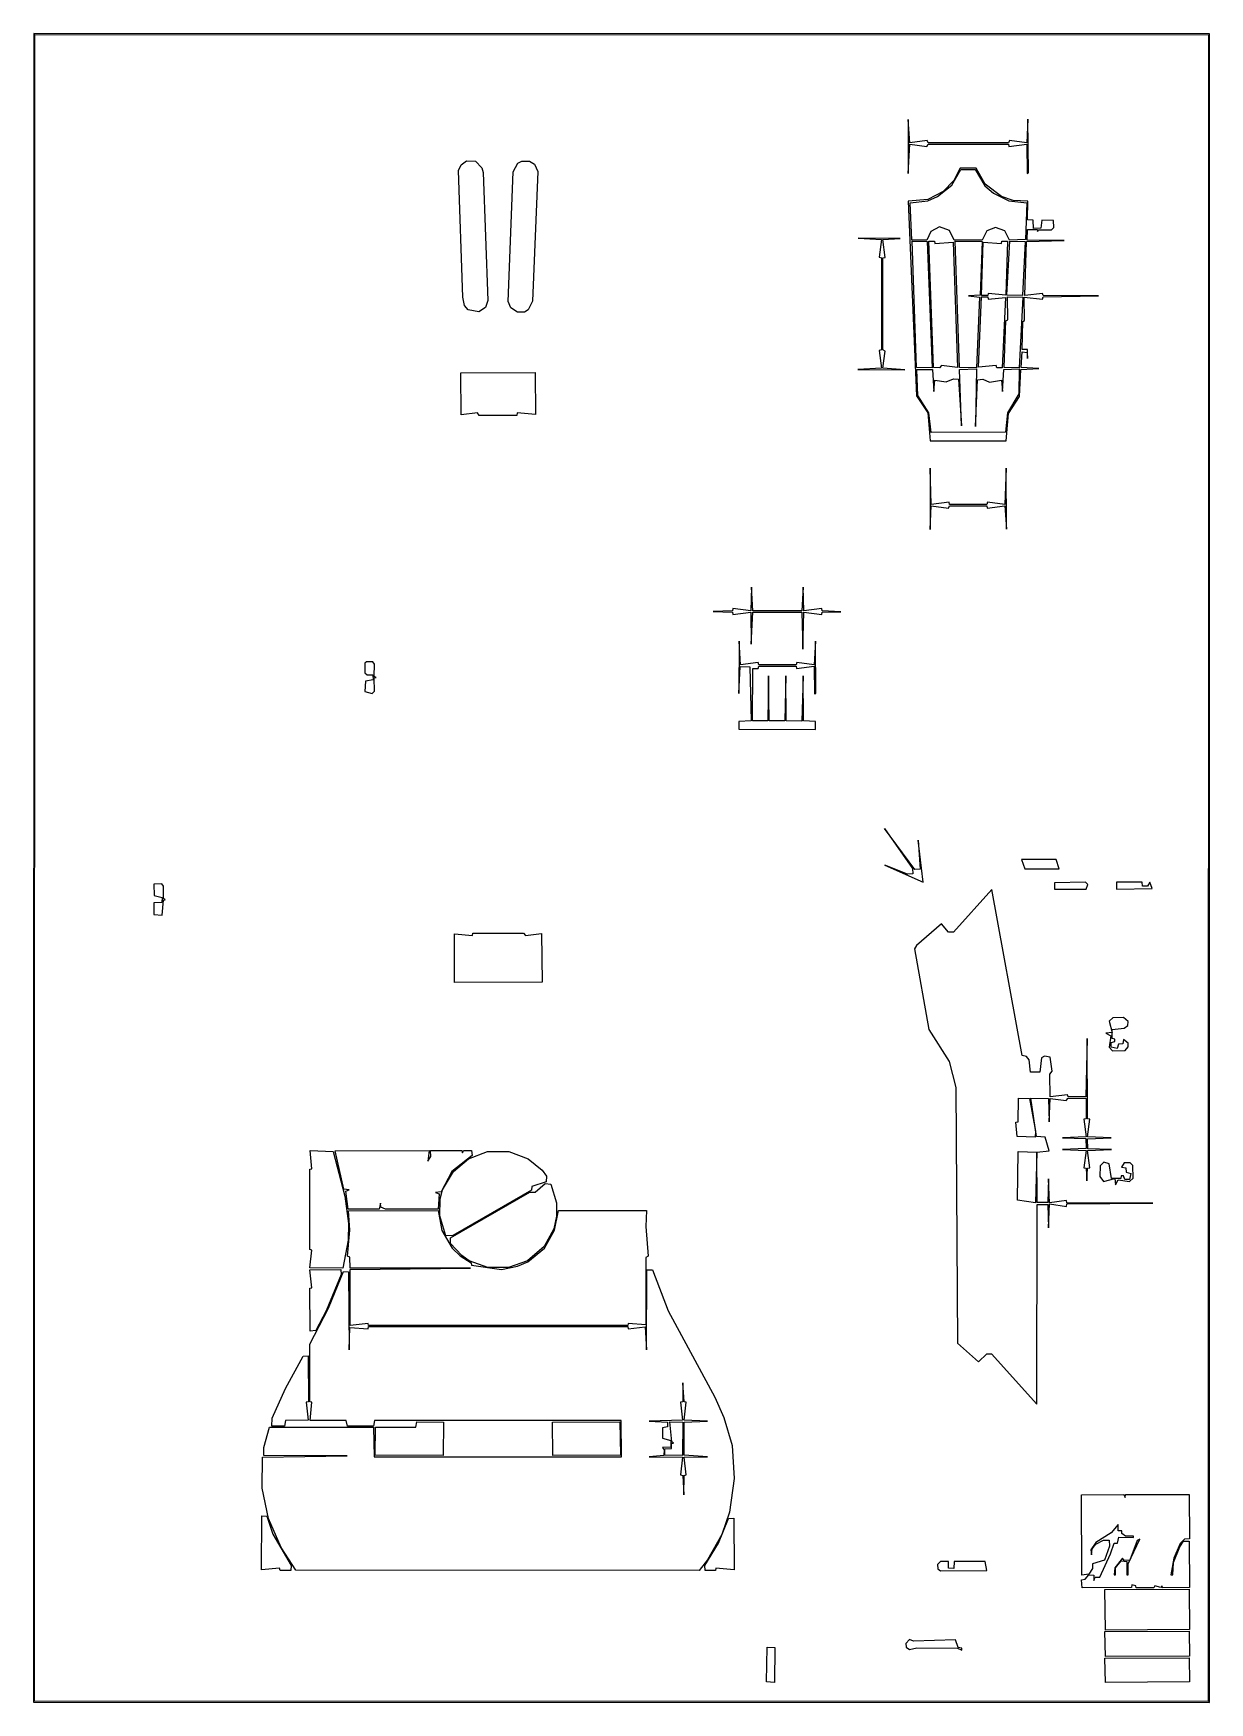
# Model space of a CAD drawing. Extents: x 14 to 202, y 6 to 273.
import ezdxf

# ---------------------------------------------------------------- set-up
doc = ezdxf.new("R2010")
doc.units = 0

msp = doc.modelspace()

# ---------------------------------------------------------------- linework, layer by layer
at = {"layer": 'JACK_ROUTE'}
for p, q in [((162.12, 251.78), (161.1, 249.81)), ((164.66, 251.78), (162.12, 251.78)), ((166.12, 249.24), (164.66, 251.78)), ((161.1, 249.81), (159.38, 248.03)), ((168.72, 247.27), (166.12, 249.24)), ((156.91, 246.76), (153.8, 246.51)), ((153.8, 246.51), (155.13, 215.33)), ((159.38, 248.03), (156.91, 246.76)), ((170.62, 246.63), (168.72, 247.27)), ((172.97, 246.51), (170.62, 246.63)), ((172.91, 243.52), (172.97, 246.51)), ((173.8, 243.46), (172.91, 243.52)), ((173.86, 242.13), (173.8, 243.46)), ((175.2, 243.46), (175.01, 242.19)), ((177.04, 243.4), (175.2, 243.46)), ((177.1, 242.32), (177.04, 243.4)), ((172.85, 240.28), (172.91, 242)), ((172.91, 242), (174.43, 242)), ((175.01, 242.19), (173.86, 242.13)), ((174.43, 242), (174.5, 241.68)), ((174.5, 241.68), (174.69, 241.93)), ((174.69, 241.93), (176.72, 241.93)), ((176.72, 241.93), (177.1, 242.32)), ((172.47, 231.39), (172.72, 240.03)), ((172.72, 240.03), (178.75, 240.22)), ((178.75, 240.22), (172.85, 240.28)), ((172.4, 227.39), (172.34, 231.14)), ((172.34, 231.14), (175.32, 230.82)), ((175.32, 231.71), (172.47, 231.39)), ((175.39, 231.39), (175.32, 231.71)), ((175.32, 230.82), (175.39, 231.2)), ((184.28, 231.33), (175.39, 231.39)), ((175.39, 231.2), (184.28, 231.33)), ((172.02, 222.76), (172.15, 227.27)), ((172.15, 227.27), (172.4, 227.39)), ((171.89, 219.9), (172.02, 222.38)), ((172.91, 222.76), (172.02, 222.76)), ((172.02, 222.38), (172.85, 222.31)), ((172.85, 222.31), (172.91, 221.3)), ((172.91, 221.3), (172.91, 222.76)), ((171.64, 215.26), (171.83, 219.58)), ((171.83, 219.58), (174.69, 219.71)), ((174.69, 219.71), (171.89, 219.9)), ((155.13, 215.33), (156.91, 212.6)), ((169.86, 212.53), (171.64, 215.26)), ((156.91, 212.6), (157.29, 208.15)), ((169.48, 208.15), (169.86, 212.53)), ((157.29, 208.15), (169.48, 208.15)), ((64.2, 84.9), (78.55, 84.96)), ((64.39, 81.79), (64.2, 84.9)), ((78.55, 84.96), (79.12, 81.72)), ((97.15, 81.79), (97.79, 84.96)), ((97.79, 84.96), (111.89, 84.96)), ((111.89, 84.96), (111.76, 82.36)), ((64.01, 77.6), (64.39, 81.79)), ((79.12, 81.72), (80.77, 78.93)), ((95.57, 78.93), (97.15, 81.79)), ((111.76, 82.36), (112.14, 77.6)), ((64.39, 77.47), (64.01, 77.6)), ((80.77, 78.93), (82.04, 77.66)), ((82.04, 77.66), (83.82, 76.58)), ((92.9, 76.71), (95.57, 78.93)), ((112.14, 77.6), (111.76, 77.41)), ((64.45, 75.69), (64.39, 77.47)), ((64.45, 75.5), (83.69, 75.69)), ((83.69, 75.69), (64.45, 75.69)), ((64.45, 66.55), (64.45, 75.5)), ((83.82, 76.58), (83.88, 76.2)), ((83.88, 76.2), (88.65, 75.5)), ((88.65, 75.5), (91.25, 76.01)), ((91.25, 76.01), (92.9, 76.71)), ((111.76, 77.41), (111.76, 66.61)), ((67.31, 66.87), (64.45, 66.55)), ((67.37, 66.55), (67.31, 66.87)), ((108.97, 66.87), (108.9, 66.55)), ((111.76, 66.61), (108.97, 66.87)), ((108.9, 66.55), (67.37, 66.55))]:
    msp.add_line(p, q, dxfattribs=at)
at = {"layer": 'PICKGUARD'}
for p, q in [((13.78, 273.37), (13.72, 6.22)), ((202.06, 273.3), (13.78, 273.37)), ((13.91, 6.41), (13.97, 273.18)), ((13.97, 273.18), (201.87, 273.11)), ((201.87, 273.11), (201.8, 6.35)), ((202.06, 6.16), (202.06, 273.3)), ((13.72, 6.22), (202.06, 6.16)), ((201.8, 6.35), (13.91, 6.41))]:
    msp.add_line(p, q, dxfattribs=at)
at = {"layer": 'PICKUP_ROUTE'}
for p, q in [((167.2, 136.33), (161.04, 129.48)), ((172.02, 109.73), (167.2, 136.33)), ((159.13, 130.81), (155.13, 127.38)), ((160.27, 129.48), (159.13, 130.81)), ((161.04, 129.48), (160.27, 129.48)), ((155.13, 127.38), (154.81, 126.81)), ((154.81, 126.81), (157.1, 113.92)), ((157.1, 113.92), (160.34, 108.78)), ((182.44, 112.46), (182.24, 103.12)), ((182.5, 99.63), (182.44, 112.46)), ((172.72, 109.6), (172.02, 109.73)), ((173.16, 109.03), (172.72, 109.6)), ((175.64, 109.66), (175.13, 109.35)), ((176.53, 109.47), (175.64, 109.66)), ((160.34, 108.78), (161.42, 104.65)), ((173.35, 107.06), (173.16, 109.03)), ((174.88, 107.06), (173.35, 107.06)), ((175.13, 109.35), (174.88, 107.06)), ((176.47, 106.74), (176.85, 107.25)), ((176.85, 107.25), (176.53, 109.47)), ((161.42, 104.65), (161.67, 63.69)), ((176.53, 103.12), (176.47, 106.74)), ((174.31, 96.77), (173.42, 102.93)), ((173.42, 102.93), (176.28, 102.87)), ((176.28, 102.87), (176.34, 99.12)), ((176.34, 99.12), (176.53, 102.87)), ((179.32, 103.44), (176.53, 103.12)), ((176.53, 102.87), (179.07, 102.55)), ((179.07, 102.55), (179.39, 102.93)), ((179.39, 103.12), (179.32, 103.44)), ((182.24, 103.12), (179.39, 103.12)), ((179.39, 102.93), (182.31, 102.87)), ((182.31, 102.87), (182.31, 99.63)), ((182.31, 99.63), (181.93, 99.57)), ((181.93, 99.57), (182.31, 96.71)), ((182.88, 99.57), (182.5, 99.63)), ((182.5, 96.71), (182.88, 99.57)), ((175.7, 96.65), (174.31, 96.77)), ((176.34, 94.49), (175.7, 96.65)), ((182.31, 96.71), (178.5, 96.58)), ((178.5, 96.58), (182.24, 96.46)), ((182.24, 96.46), (182.31, 94.87)), ((186.31, 96.58), (182.5, 96.71)), ((182.5, 96.39), (186.31, 96.58)), ((182.56, 94.81), (182.5, 96.39)), ((174.37, 94.3), (176.34, 94.49)), ((174.43, 86.23), (174.37, 94.3)), ((182.31, 94.87), (178.5, 94.68)), ((178.5, 94.68), (182.31, 94.55)), ((182.31, 94.55), (181.93, 91.76)), ((182.5, 94.55), (186.37, 94.68)), ((182.88, 91.76), (182.5, 94.55)), ((186.37, 94.68), (182.56, 94.81)), ((181.93, 91.76), (182.31, 91.69)), ((182.31, 91.69), (182.37, 89.66)), ((182.37, 89.66), (182.5, 91.69)), ((182.5, 91.69), (182.88, 91.76)), ((176.28, 89.98), (176.15, 86.23)), ((176.4, 86.17), (176.28, 89.98)), ((174.37, 53.91), (174.43, 85.92)), ((176.15, 86.23), (174.43, 86.23)), ((174.43, 85.92), (176.15, 85.92)), ((176.15, 85.92), (176.28, 82.17)), ((176.28, 82.17), (176.4, 85.98)), ((179.13, 86.55), (176.4, 86.17)), ((176.4, 85.98), (179.13, 85.6)), ((179.2, 86.17), (179.13, 86.55)), ((179.13, 85.6), (179.2, 85.98)), ((192.98, 86.11), (179.2, 86.17)), ((179.2, 85.98), (192.98, 86.11)), ((60.96, 69.28), (63.37, 75.18)), ((63.37, 75.18), (64.2, 75.12)), ((64.2, 75.12), (64.26, 62.61)), ((111.89, 62.61), (111.95, 75.44)), ((111.95, 75.44), (112.84, 75.44)), ((112.84, 75.44), (115.38, 68.9)), ((57.98, 63.56), (60.96, 69.28)), ((115.38, 68.9), (122.81, 55.05)), ((64.26, 62.61), (64.39, 66.23)), ((64.39, 66.23), (67.31, 65.98)), ((67.31, 65.98), (67.37, 66.36)), ((67.37, 66.36), (108.9, 66.36)), ((108.9, 66.36), (108.97, 65.98)), ((108.97, 65.98), (111.7, 66.29)), ((111.7, 66.29), (111.89, 62.61)), ((57.98, 54.29), (57.98, 63.56)), ((161.67, 63.69), (165.04, 60.71)), ((165.04, 60.71), (166.37, 61.98)), ((166.37, 61.98), (167.13, 61.98)), ((167.13, 61.98), (174.37, 53.91)), ((58.29, 54.23), (57.98, 54.29)), ((58.04, 51.31), (58.29, 54.23)), ((122.81, 55.05), (124.27, 51.82)), ((63.82, 51.31), (58.04, 51.31)), ((64.01, 50.42), (63.82, 51.31)), ((68.33, 51.31), (68.2, 50.42)), ((107.82, 51.31), (68.33, 51.31)), ((107.89, 45.53), (107.82, 51.31)), ((124.27, 51.82), (125.6, 47.31)), ((50.61, 46.99), (51.5, 50.23)), ((51.5, 50.23), (68.2, 50.23)), ((68.2, 50.42), (64.01, 50.42)), ((68.2, 50.23), (68.26, 45.53)), ((50.36, 40.51), (50.42, 45.47)), ((50.42, 45.47), (63.94, 45.66)), ((50.61, 45.72), (50.61, 46.99)), ((63.94, 45.66), (50.61, 45.72)), ((68.26, 45.53), (107.89, 45.53)), ((125.6, 47.31), (125.92, 42.04)), ((51.37, 35.62), (50.36, 40.51)), ((125.92, 42.04), (125.16, 36.64)), ((53.4, 30.99), (51.37, 35.62)), ((125.16, 36.64), (123.95, 33.08)), ((123.95, 33.08), (121.67, 29.02)), ((55.75, 27.37), (53.4, 30.99)), ((120.33, 27.31), (55.75, 27.37)), ((121.67, 29.02), (120.33, 27.31))]:
    msp.add_line(p, q, dxfattribs=at)
at = {"layer": 'SMALL_FEATURE'}
for p, q in [((153.8, 259.59), (153.8, 250.95)), ((154.05, 255.84), (153.8, 259.59)), ((172.97, 259.65), (172.78, 255.84)), ((173.04, 251.02), (172.97, 259.65)), ((153.8, 250.95), (154.05, 255.65)), ((156.85, 256.22), (154.05, 255.84)), ((154.05, 255.65), (156.78, 255.27)), ((156.78, 255.27), (156.97, 255.65)), ((156.97, 255.84), (156.85, 256.22)), ((169.86, 255.84), (156.97, 255.84)), ((156.97, 255.65), (169.86, 255.65)), ((169.99, 256.22), (169.86, 255.84)), ((169.86, 255.65), (169.93, 255.27)), ((169.93, 255.27), (172.78, 255.65)), ((172.78, 255.84), (169.99, 256.22)), ((172.78, 255.65), (172.85, 250.95)), ((81.79, 251.4), (82.23, 252.35)), ((82.49, 231.14), (81.79, 251.4)), ((82.23, 252.35), (83.06, 252.98)), ((83.06, 252.98), (84.52, 252.92)), ((84.52, 252.92), (85.53, 251.84)), ((85.53, 251.84), (85.72, 251.08)), ((89.73, 230.44), (90.55, 251.21)), ((90.55, 251.21), (91.31, 252.6)), ((91.31, 252.6), (91.95, 252.92)), ((91.95, 252.92), (93.15, 252.92)), ((93.15, 252.92), (93.98, 252.41)), ((94.49, 251.27), (93.66, 230.51)), ((93.98, 252.41), (94.49, 251.27)), ((160.78, 249.05), (162.24, 251.59)), ((162.24, 251.59), (164.53, 251.59)), ((164.53, 251.59), (166.05, 248.98)), ((85.72, 251.08), (86.49, 230.63)), ((158.5, 247.27), (160.78, 249.05)), ((166.05, 248.98), (167.45, 247.78)), ((172.85, 250.95), (173.04, 251.02)), ((154.11, 246.25), (156.91, 246.57)), ((154.37, 240.28), (154.11, 246.25)), ((156.91, 246.57), (158.5, 247.27)), ((167.45, 247.78), (169.93, 246.57)), ((169.93, 246.57), (172.78, 246.25)), ((172.78, 246.25), (172.59, 240.35)), ((145.8, 240.6), (149.54, 240.35)), ((152.53, 240.54), (145.8, 240.6)), ((149.73, 240.35), (152.53, 240.54)), ((157.42, 241.68), (156.78, 240.28)), ((158.81, 242.38), (157.42, 241.68)), ((160.4, 241.81), (158.81, 242.38)), ((161.16, 240.28), (160.4, 241.81)), ((166.37, 241.74), (165.61, 240.28)), ((167.77, 242.32), (166.37, 241.74)), ((169.29, 241.74), (167.77, 242.32)), ((169.99, 240.28), (169.29, 241.74)), ((149.54, 240.35), (149.16, 237.55)), ((150.11, 237.49), (149.73, 240.35)), ((156.78, 240.28), (154.37, 240.28)), ((154.43, 240.09), (156.85, 240.03)), ((155.13, 219.9), (154.43, 240.09)), ((156.85, 240.03), (157.61, 219.84)), ((157.1, 240.09), (157.99, 240.09)), ((157.86, 219.9), (157.1, 240.09)), ((157.99, 240.09), (158.05, 239.71)), ((158.05, 239.71), (160.97, 239.97)), ((160.97, 239.97), (161.67, 219.9)), ((165.61, 240.28), (161.16, 240.28)), ((161.29, 240.09), (165.61, 240.03)), ((161.99, 219.9), (161.29, 240.09)), ((165.61, 240.03), (165.29, 231.46)), ((165.54, 231.39), (165.8, 239.97)), ((165.8, 239.97), (168.72, 239.71)), ((168.72, 239.71), (168.78, 240.09)), ((168.78, 240.09), (169.67, 240.09)), ((169.67, 240.09), (169.42, 231.46)), ((169.61, 231.46), (170.05, 240.09)), ((172.59, 240.35), (169.99, 240.28)), ((170.05, 240.09), (172.53, 240.03)), ((172.53, 240.03), (172.09, 231.39)), ((149.16, 237.55), (149.54, 237.43)), ((149.54, 237.43), (149.54, 222.69)), ((149.73, 237.43), (150.11, 237.49)), ((149.73, 222.69), (149.73, 237.43)), ((82.74, 229.81), (82.49, 231.14)), ((83.31, 229.11), (82.74, 229.81)), ((86.49, 230.63), (86.11, 229.49)), ((90.17, 229.43), (89.73, 230.44)), ((93.66, 230.51), (92.96, 229.11)), ((165.29, 231.46), (163.45, 231.33)), ((163.45, 231.33), (165.23, 231.14)), ((165.23, 231.14), (164.72, 219.84)), ((165.04, 219.96), (165.54, 231.2)), ((166.56, 231.39), (165.54, 231.39)), ((165.54, 231.2), (166.56, 231.2)), ((166.62, 231.71), (166.56, 231.39)), ((166.56, 231.2), (166.62, 230.82)), ((169.42, 231.46), (166.62, 231.71)), ((166.62, 230.82), (169.35, 231.08)), ((169.35, 231.08), (168.85, 219.84)), ((172.09, 231.39), (169.61, 231.46)), ((169.67, 231.2), (172.15, 231.14)), ((169.74, 227.52), (169.67, 231.2)), ((172.15, 231.14), (171.58, 219.84)), ((85.03, 228.79), (83.31, 229.11)), ((86.11, 229.49), (85.03, 228.79)), ((91.25, 228.73), (90.17, 229.43)), ((92.33, 228.73), (91.25, 228.73)), ((92.96, 229.11), (92.33, 228.73)), ((169.16, 219.9), (169.42, 227.33)), ((169.42, 227.33), (169.74, 227.52)), ((149.54, 222.69), (149.16, 222.63)), ((149.16, 222.63), (149.54, 219.77)), ((150.11, 222.5), (149.73, 222.69)), ((149.73, 219.77), (150.11, 222.5)), ((149.54, 219.77), (145.73, 219.58)), ((145.73, 219.58), (153.23, 219.52)), ((153.23, 219.52), (149.73, 219.77)), ((157.61, 219.84), (155.13, 219.9)), ((155.19, 219.58), (157.67, 219.58)), ((155.32, 215.39), (155.19, 219.58)), ((157.67, 219.58), (157.92, 216.03)), ((158.81, 219.84), (157.86, 219.9)), ((159.13, 220.22), (158.81, 219.84)), ((161.67, 219.9), (159.13, 220.22)), ((164.72, 219.84), (161.99, 219.9)), ((161.99, 219.58), (164.72, 219.65)), ((162.31, 210.57), (161.99, 219.58)), ((164.72, 219.65), (164.59, 210.44)), ((167.89, 220.22), (165.04, 219.96)), ((167.96, 219.84), (167.89, 220.22)), ((168.85, 219.84), (167.96, 219.84)), ((168.91, 216.03), (169.1, 219.58)), ((169.1, 219.58), (171.58, 219.65)), ((171.58, 219.84), (169.16, 219.9)), ((171.58, 219.65), (171.51, 215.65)), ((82.17, 219.01), (94.04, 219.07)), ((82.23, 212.28), (82.17, 219.01)), ((94.04, 219.07), (94.11, 212.34)), ((157.92, 216.03), (158.05, 217.87)), ((158.05, 217.87), (159.89, 217.61)), ((159.89, 217.61), (161.04, 218.06)), ((161.04, 218.06), (161.86, 218)), ((161.86, 218), (162.31, 210.57)), ((164.59, 210.44), (164.91, 217.93)), ((164.91, 217.93), (165.74, 218)), ((165.74, 218), (166.81, 217.55)), ((166.81, 217.55), (168.72, 217.87)), ((168.72, 217.87), (168.91, 216.03)), ((157.1, 212.6), (155.32, 215.39)), ((171.51, 215.65), (169.67, 212.6)), ((84.84, 212.6), (82.23, 212.28)), ((85.09, 212.22), (84.84, 212.6)), ((91.12, 212.22), (85.09, 212.22)), ((91.19, 212.6), (91.12, 212.22)), ((94.11, 212.34), (91.19, 212.6)), ((157.48, 209.49), (157.1, 212.6)), ((169.67, 212.6), (169.35, 209.55)), ((169.35, 209.55), (157.48, 209.49)), ((157.29, 203.77), (157.29, 193.93)), ((157.48, 197.93), (157.29, 203.77)), ((169.48, 203.77), (169.29, 197.93)), ((169.54, 193.99), (169.48, 203.77)), ((157.29, 193.93), (157.48, 197.74)), ((160.34, 198.31), (157.48, 197.93)), ((157.48, 197.74), (160.27, 197.36)), ((160.27, 197.36), (160.4, 197.74)), ((160.4, 197.93), (160.34, 198.31)), ((166.37, 197.93), (160.4, 197.93)), ((160.4, 197.74), (166.37, 197.74)), ((166.5, 198.31), (166.37, 197.93)), ((166.37, 197.74), (166.43, 197.36)), ((166.43, 197.36), (169.29, 197.74)), ((169.29, 197.93), (166.5, 198.31)), ((169.29, 197.74), (169.54, 193.99)), ((128.71, 184.72), (128.59, 180.91)), ((128.9, 180.91), (128.71, 184.72)), ((136.97, 184.72), (136.78, 180.91)), ((137.1, 180.91), (136.97, 184.72)), ((125.67, 180.91), (122.56, 180.85)), ((122.56, 180.85), (125.67, 180.72)), ((125.73, 181.29), (125.67, 180.91)), ((125.67, 180.72), (125.73, 180.34)), ((128.59, 180.91), (125.73, 181.29)), ((125.73, 180.34), (128.59, 180.72)), ((128.59, 180.72), (128.65, 175.58)), ((128.65, 175.58), (128.9, 180.72)), ((136.78, 180.91), (128.9, 180.91)), ((128.9, 180.72), (136.78, 180.72)), ((136.78, 180.72), (136.91, 174.82)), ((136.91, 174.82), (137.1, 180.72)), ((139.95, 181.29), (137.1, 180.91)), ((137.1, 180.72), (139.95, 180.34)), ((140.02, 180.91), (139.95, 181.29)), ((139.95, 180.34), (140.02, 180.72)), ((143, 180.78), (140.02, 180.91)), ((140.02, 180.72), (143, 180.78)), ((126.75, 176.09), (126.68, 167.7)), ((126.94, 172.28), (126.75, 176.09)), ((138.94, 176.09), (138.75, 172.28)), ((139, 167.7), (138.94, 176.09)), ((67.06, 172.78), (66.8, 172.53)), ((66.8, 172.53), (66.8, 171.01)), ((68.07, 172.78), (67.06, 172.78)), ((68.33, 172.4), (68.07, 172.78)), ((68.26, 170.43), (68.33, 172.4)), ((126.68, 167.7), (126.87, 172.02)), ((126.87, 172.02), (128.46, 171.96)), ((129.79, 172.66), (126.94, 172.28)), ((128.46, 171.96), (128.65, 163.32)), ((128.84, 163.32), (128.9, 171.7)), ((128.9, 171.7), (129.79, 171.7)), ((129.86, 172.28), (129.79, 172.66)), ((129.79, 171.7), (129.86, 172.09)), ((135.83, 172.28), (129.86, 172.28)), ((129.86, 172.09), (135.83, 172.09)), ((135.95, 172.66), (135.83, 172.28)), ((135.83, 172.09), (135.89, 171.7)), ((135.89, 171.7), (138.75, 172.09)), ((138.75, 172.28), (135.95, 172.66)), ((138.75, 172.09), (138.81, 167.64)), ((66.8, 171.01), (67.18, 170.69)), ((66.87, 169.67), (66.8, 168.02)), ((68.14, 169.86), (66.87, 169.67)), ((67.18, 170.69), (68.07, 170.69)), ((68.07, 170.69), (68.14, 169.86)), ((68.58, 170.24), (68.26, 170.43)), ((68.26, 170.18), (68.58, 170.24)), ((68.33, 168.08), (68.26, 170.18)), ((131.45, 170.5), (131.32, 163.32)), ((131.51, 163.32), (131.45, 170.5)), ((134.18, 170.5), (134.05, 163.32)), ((134.24, 163.32), (134.18, 170.5)), ((136.97, 170.5), (136.78, 163.26)), ((137.03, 163.32), (136.97, 170.5)), ((66.8, 168.02), (67.94, 167.7)), ((67.94, 167.7), (68.33, 168.08)), ((138.81, 167.64), (139, 167.7)), ((128.65, 163.32), (126.68, 163.2)), ((126.68, 163.2), (126.68, 161.99)), ((131.32, 163.32), (128.84, 163.32)), ((134.05, 163.32), (131.51, 163.32)), ((136.78, 163.26), (134.24, 163.32)), ((138.94, 163.2), (137.03, 163.32)), ((138.94, 161.93), (138.94, 163.2)), ((126.68, 161.99), (138.94, 161.93)), ((149.99, 146.11), (154.5, 139.7)), ((154.88, 139.51), (149.99, 146.11)), ((156.21, 137.48), (155.38, 144.21)), ((155.38, 144.21), (155.7, 139.57)), ((153.67, 138.75), (150.05, 140.21)), ((150.05, 140.21), (156.21, 137.48)), ((154.5, 139.7), (154.56, 138.81)), ((155.7, 139.57), (154.88, 139.51)), ((171.96, 141.1), (172.47, 139.64)), ((177.48, 141.1), (171.96, 141.1)), ((172.47, 139.64), (177.99, 139.64)), ((177.99, 139.64), (177.48, 141.1)), ((34.29, 137.22), (33.02, 137.16)), ((33.02, 137.16), (33.08, 135.38)), ((34.54, 136.84), (34.29, 137.22)), ((34.54, 134.87), (34.54, 136.84)), ((154.56, 138.81), (153.67, 138.75)), ((182.18, 137.48), (177.23, 137.41)), ((177.23, 137.41), (177.23, 136.4)), ((177.23, 136.4), (182.31, 136.4)), ((182.56, 137.1), (182.18, 137.48)), ((182.31, 136.4), (182.56, 137.1)), ((187.13, 137.48), (187.13, 136.4)), ((191.26, 137.48), (187.13, 137.48)), ((187.13, 136.4), (192.85, 136.46)), ((191.33, 136.84), (191.26, 137.48)), ((192.09, 136.84), (191.33, 136.84)), ((192.47, 137.48), (192.09, 136.84)), ((192.85, 136.46), (192.47, 137.48)), ((34.29, 134.24), (33.02, 134.18)), ((33.02, 134.18), (33.02, 132.33)), ((33.08, 135.38), (34.35, 135.06)), ((34.35, 135.06), (34.29, 134.24)), ((34.35, 132.21), (34.54, 134.62)), ((34.8, 134.68), (34.54, 134.87)), ((34.54, 134.62), (34.8, 134.68)), ((33.02, 132.33), (34.35, 132.21)), ((81.15, 129.22), (84.01, 128.97)), ((81.15, 121.41), (81.15, 129.22)), ((84.01, 128.97), (84.07, 129.35)), ((84.07, 129.35), (92.2, 129.35)), ((92.2, 129.35), (92.52, 128.97)), ((92.52, 128.97), (95.06, 129.29)), ((95.06, 129.29), (95.19, 121.48)), ((95.19, 121.48), (81.15, 121.41)), ((186.56, 115.76), (185.99, 115.25)), ((185.99, 115.25), (186.44, 113.41)), ((188.28, 115.82), (186.56, 115.76)), ((189.04, 115.19), (188.28, 115.82)), ((188.98, 114.55), (189.04, 115.19)), ((186.44, 113.41), (185.42, 113.35)), ((185.42, 113.35), (186.25, 112.9)), ((186.25, 112.9), (185.99, 111.06)), ((186.44, 113.92), (188.4, 114.11)), ((186.44, 112.46), (186.44, 113.92)), ((186.88, 112.39), (186.44, 112.46)), ((186.88, 112.01), (186.88, 112.39)), ((188.28, 112.33), (188.15, 111.63)), ((189.04, 111.7), (188.28, 112.33)), ((188.4, 114.11), (188.98, 114.55)), ((185.99, 111.06), (186.5, 110.49)), ((186.31, 111.82), (186.88, 112.01)), ((186.31, 111.06), (186.31, 111.82)), ((187.26, 110.87), (186.31, 111.06)), ((186.5, 110.49), (188.53, 110.55)), ((187.45, 111.57), (187.26, 110.87)), ((188.15, 111.63), (187.45, 111.57)), ((188.53, 110.55), (189.04, 111.12)), ((189.04, 111.12), (189.04, 111.7)), ((171.39, 99.12), (171.45, 102.93)), ((171.45, 102.93), (173.23, 102.87)), ((173.23, 102.87), (174.18, 97.66)), ((171.01, 99.06), (171.39, 99.12)), ((171.26, 96.77), (171.01, 99.06)), ((174.12, 96.65), (171.26, 96.77)), ((174.18, 97.66), (174.12, 96.65)), ((58.04, 94.55), (61.72, 94.36)), ((58.29, 91.63), (58.04, 94.55)), ((61.72, 94.36), (63.56, 87.25)), ((62.04, 94.49), (77.09, 94.55)), ((63.44, 88.33), (62.04, 94.49)), ((77.09, 94.55), (76.9, 92.84)), ((76.9, 92.84), (77.34, 93.6)), ((77.34, 93.6), (77.28, 94.55)), ((77.28, 94.55), (82.3, 94.55)), ((83.95, 93.73), (80.71, 91.19)), ((82.3, 94.55), (82.42, 94.17)), ((82.42, 94.17), (82.61, 94.55)), ((82.61, 94.55), (83.88, 94.55)), ((83.38, 93.22), (86.42, 94.36)), ((83.88, 94.55), (83.95, 93.73)), ((86.42, 94.36), (89.85, 94.36)), ((89.85, 94.36), (92.96, 93.22)), ((171.32, 86.61), (171.39, 94.36)), ((171.39, 94.36), (174.37, 94.3)), ((174.37, 94.3), (174.18, 86.17)), ((57.98, 91.57), (58.29, 91.63)), ((57.98, 78.68), (57.98, 91.57)), ((80.71, 91.19), (78.99, 87.95)), ((79.25, 88.26), (80.96, 91.19)), ((80.96, 91.19), (83.38, 93.22)), ((92.96, 93.22), (95.19, 91.38)), ((95.19, 91.38), (95.89, 90.42)), ((184.53, 92.07), (184.47, 90.36)), ((185.1, 92.65), (184.53, 92.07)), ((185.99, 92.39), (185.1, 92.65)), ((186.37, 90.04), (185.99, 92.39)), ((188.4, 92.58), (187.96, 91.88)), ((187.96, 91.88), (188.66, 91.76)), ((189.36, 92.58), (188.4, 92.58)), ((188.66, 91.76), (188.72, 91.06)), ((188.72, 91.06), (189.42, 90.87)), ((189.42, 90.87), (189.23, 89.92)), ((189.74, 92.14), (189.36, 92.58)), ((189.8, 90.11), (189.74, 92.14)), ((64.26, 88.26), (63.44, 88.33)), ((63.75, 88.01), (64.26, 88.26)), ((78.87, 86.8), (79.25, 88.26)), ((93.47, 88.2), (80.9, 80.96)), ((93.54, 88.77), (93.47, 88.2)), ((95.82, 89.54), (93.54, 88.77)), ((94.04, 87.88), (95.69, 89.28)), ((95.69, 89.28), (96.58, 89.15)), ((95.89, 90.42), (95.82, 89.54)), ((96.58, 89.15), (97.47, 86.17)), ((184.47, 90.36), (185.04, 89.6)), ((185.04, 89.6), (186.88, 90.04)), ((187.83, 90.04), (186.37, 90.04)), ((186.88, 90.04), (187.01, 89.03)), ((187.01, 89.03), (187.39, 89.85)), ((187.39, 89.85), (189.23, 89.6)), ((187.9, 90.49), (187.83, 90.04)), ((188.28, 90.49), (187.9, 90.49)), ((188.47, 89.92), (188.28, 90.49)), ((189.23, 89.92), (188.47, 89.92)), ((189.23, 89.6), (189.8, 90.11)), ((63.56, 87.25), (64.2, 82.87)), ((64.14, 85.15), (63.75, 88.01)), ((69.28, 86.11), (69.09, 85.15)), ((69.34, 85.47), (69.28, 86.11)), ((78.99, 87.95), (78.11, 87.82)), ((78.11, 87.82), (78.68, 87.63)), ((78.68, 87.63), (78.55, 85.15)), ((78.8, 84.07), (78.87, 86.8)), ((80.52, 80.58), (93.22, 87.88)), ((93.22, 87.88), (94.04, 87.88)), ((97.47, 86.17), (97.47, 84.01)), ((174.18, 86.17), (171.32, 86.61)), ((69.09, 85.15), (64.14, 85.15)), ((64.2, 82.87), (64.14, 80.2)), ((70.1, 85.15), (69.34, 85.47)), ((78.55, 85.15), (70.1, 85.15)), ((79.76, 80.9), (78.8, 84.07)), ((97.47, 84.01), (97.03, 81.98)), ((64.14, 80.2), (63.25, 75.69)), ((80.9, 80.96), (79.76, 80.9)), ((80.52, 79.63), (80.52, 80.58)), ((97.03, 81.98), (95.5, 79.18)), ((58.29, 78.61), (57.98, 78.68)), ((57.98, 75.76), (58.29, 78.61)), ((82.3, 77.72), (80.52, 79.63)), ((83.5, 76.9), (82.3, 77.72)), ((95.5, 79.18), (92.84, 76.9)), ((63.25, 75.69), (57.98, 75.76)), ((57.98, 75.44), (62.93, 75.5)), ((58.29, 72.58), (57.98, 75.44)), ((62.93, 75.5), (62.99, 74.68)), ((86.49, 75.82), (83.5, 76.9)), ((89.79, 75.82), (86.49, 75.82)), ((92.84, 76.9), (89.79, 75.82)), ((57.98, 72.52), (58.29, 72.58)), ((58.04, 65.6), (57.98, 72.52)), ((62.99, 74.68), (60.58, 68.9)), ((60.58, 68.9), (58.93, 65.72)), ((58.93, 65.72), (58.04, 65.6)), ((54.1, 56.45), (56.9, 61.6)), ((56.9, 61.6), (57.72, 61.66)), ((57.72, 61.66), (57.78, 54.29)), ((51.94, 51.69), (54.1, 56.45)), ((117.73, 57.34), (117.73, 54.29)), ((117.92, 54.29), (117.73, 57.34)), ((57.78, 54.29), (57.4, 54.23)), ((57.4, 54.23), (57.72, 51.37)), ((117.73, 54.29), (117.35, 54.23)), ((117.35, 54.23), (117.67, 51.37)), ((118.24, 54.23), (117.92, 54.29)), ((117.92, 51.37), (118.24, 54.23)), ((51.88, 50.42), (51.94, 51.69)), ((54.1, 51.31), (53.91, 50.42)), ((57.72, 51.37), (54.1, 51.31)), ((74.93, 50.23), (75.12, 51.12)), ((75.12, 51.12), (79.38, 51.05)), ((79.38, 51.05), (79.31, 45.72)), ((96.84, 51.05), (107.63, 51.12)), ((96.9, 45.72), (96.84, 51.05)), ((107.63, 51.12), (107.7, 45.78)), ((117.67, 51.37), (112.33, 51.24)), ((112.33, 51.24), (115.25, 51.05)), ((115.25, 51.05), (115.25, 50.29)), ((115.63, 51.12), (117.73, 51.05)), ((115.95, 47.88), (115.63, 51.12)), ((117.73, 51.05), (117.67, 45.72)), ((121.67, 51.24), (117.92, 51.37)), ((117.92, 51.05), (121.67, 51.24)), ((117.92, 45.78), (117.92, 51.05)), ((53.91, 50.42), (51.88, 50.42)), ((68.45, 45.78), (68.52, 50.23)), ((68.52, 50.23), (74.93, 50.23)), ((115.25, 50.29), (114.43, 50.17)), ((114.43, 50.17), (114.43, 48.51)), ((114.43, 48.51), (115.76, 48.13)), ((115.76, 48.13), (115.76, 47.05)), ((79.31, 45.72), (68.45, 45.78)), ((107.7, 45.78), (96.9, 45.72)), ((114.68, 45.72), (112.33, 45.53)), ((112.33, 45.53), (117.67, 45.47)), ((115.76, 47.05), (114.43, 46.99)), ((114.43, 46.99), (114.74, 46.61)), ((114.74, 46.61), (114.68, 45.72)), ((114.81, 46.8), (115.89, 46.86)), ((114.81, 45.78), (114.81, 46.8)), ((117.67, 45.72), (114.81, 45.78)), ((115.89, 47.62), (116.21, 47.69)), ((115.89, 46.86), (115.89, 47.62)), ((116.21, 47.69), (115.95, 47.88)), ((117.67, 45.47), (117.35, 42.61)), ((121.67, 45.53), (117.92, 45.78)), ((117.92, 45.47), (121.67, 45.53)), ((118.24, 42.61), (117.92, 45.47)), ((117.35, 42.61), (117.73, 42.54)), ((117.73, 42.54), (117.86, 39.43)), ((117.86, 39.43), (117.92, 42.54)), ((117.92, 42.54), (118.24, 42.61)), ((181.55, 39.43), (188.34, 39.5)), ((181.61, 26.54), (181.55, 39.43)), ((188.34, 39.5), (188.53, 38.99)), ((188.53, 38.99), (188.6, 39.5)), ((188.6, 39.5), (198.76, 39.5)), ((198.76, 39.5), (198.82, 32.38)), ((50.23, 27.43), (50.29, 36.07)), ((50.29, 36.07), (51.12, 36)), ((51.12, 36), (52.07, 33.15)), ((123.44, 31.69), (125.03, 35.62)), ((125.03, 35.62), (125.86, 35.69)), ((125.86, 35.69), (125.92, 27.43)), ((52.07, 33.15), (54.99, 28.13)), ((186.31, 33.34), (183.83, 31.81)), ((183.83, 31.5), (185.04, 32.19)), ((185.04, 32.19), (185.99, 32.19)), ((185.99, 32.19), (186.05, 31.18)), ((187.39, 34.67), (186.31, 33.34)), ((187.32, 31.69), (187.52, 32.64)), ((187.39, 33.65), (187.39, 34.67)), ((188.02, 33.65), (187.39, 33.65)), ((187.52, 32.64), (189.87, 32.58)), ((188.02, 33.21), (188.02, 33.65)), ((188.6, 32.83), (188.02, 33.21)), ((189.87, 32.83), (188.6, 32.83)), ((189.04, 28.38), (190.88, 32.32)), ((190.44, 32.13), (189.29, 28.96)), ((189.87, 32.58), (189.87, 32.83)), ((190.88, 32.32), (190.44, 32.13)), ((198.06, 32.32), (197.36, 31.62)), ((198.82, 32.38), (198.06, 32.32)), ((121.22, 28.13), (123.44, 31.69)), ((183.83, 31.81), (183.01, 30.61)), ((183.01, 30.61), (183.13, 29.84)), ((183.13, 29.84), (183.26, 30.8)), ((183.26, 30.8), (183.83, 31.5)), ((184.47, 26.23), (186.18, 29.97)), ((186.05, 31.18), (185.23, 28.96)), ((186.18, 29.97), (186.75, 31.69)), ((186.75, 31.69), (187.32, 31.69)), ((196.28, 28.58), (197.29, 31.11)), ((197.36, 31.62), (196.34, 29.27)), ((197.29, 31.11), (197.87, 32)), ((197.87, 32), (198.76, 32)), ((198.76, 32), (198.82, 24.57)), ((53.15, 27.69), (50.23, 27.43)), ((53.21, 27.31), (53.15, 27.69)), ((54.93, 27.31), (53.21, 27.31)), ((54.99, 28.13), (54.93, 27.31)), ((121.29, 27.31), (121.22, 28.13)), ((122.94, 27.31), (121.29, 27.31)), ((123, 27.69), (122.94, 27.31)), ((125.92, 27.43), (123, 27.69)), ((158.94, 28.77), (158.5, 28.26)), ((158.5, 28.26), (158.56, 27.56)), ((158.56, 27.56), (158.94, 27.24)), ((160.27, 28.77), (158.94, 28.77)), ((158.94, 27.24), (166.37, 27.31)), ((160.27, 27.69), (160.27, 28.77)), ((161.1, 27.62), (160.27, 27.69)), ((161.16, 28.77), (161.1, 27.62)), ((166.12, 28.77), (161.16, 28.77)), ((166.37, 27.31), (166.12, 28.77)), ((182.69, 26.73), (181.61, 26.54)), ((183.32, 27.62), (182.69, 26.73)), ((185.23, 28.96), (183.32, 28.38)), ((183.32, 28.38), (183.32, 27.62)), ((186.88, 27.75), (186.75, 26.61)), ((188.09, 29.27), (186.88, 27.75)), ((187.01, 27.75), (187.9, 28.83)), ((187.01, 26.61), (187.01, 27.75)), ((187.9, 28.83), (188.79, 28.77)), ((188.4, 28.89), (188.09, 29.27)), ((189.29, 28.96), (188.4, 28.89)), ((188.79, 28.77), (188.79, 26.61)), ((189.04, 26.61), (189.04, 28.38)), ((196.34, 29.27), (195.83, 26.61)), ((196.15, 26.61), (196.28, 28.58)), ((181.55, 25.84), (182.12, 25.91)), ((181.67, 24.51), (181.55, 25.84)), ((189.55, 24.57), (181.67, 24.51)), ((182.12, 25.91), (182.69, 26.61)), ((182.69, 26.61), (183.51, 26.54)), ((183.51, 26.54), (183.51, 25.72)), ((183.51, 25.72), (183.71, 26.23)), ((183.71, 26.23), (184.47, 26.23)), ((185.29, 24.26), (198.76, 24.32)), ((185.36, 17.78), (185.29, 24.26)), ((186.75, 26.61), (187.01, 26.61)), ((188.79, 26.61), (189.04, 26.61)), ((189.61, 25.02), (189.55, 24.57)), ((190.25, 24.83), (189.61, 25.02)), ((190.31, 24.51), (190.25, 24.83)), ((193.1, 24.51), (190.31, 24.51)), ((193.29, 24.83), (193.1, 24.51)), ((194.25, 24.57), (193.29, 24.83)), ((194.44, 24.83), (194.25, 24.57)), ((194.5, 24.51), (194.44, 24.83)), ((198.82, 24.57), (194.5, 24.51)), ((195.83, 26.61), (196.15, 26.61)), ((198.76, 24.32), (198.82, 17.84)), ((153.99, 16.26), (153.42, 15.62)), ((154.62, 16), (153.99, 16.26)), ((161.35, 16.19), (154.62, 16)), ((161.8, 14.99), (161.35, 16.19)), ((185.29, 17.53), (198.76, 17.59)), ((185.36, 13.53), (185.29, 17.53)), ((198.82, 17.84), (185.36, 17.78)), ((198.76, 17.59), (198.82, 13.59)), ((131.13, 9.46), (131.19, 15.05)), ((131.19, 15.05), (132.46, 14.99)), ((132.46, 14.99), (132.4, 9.4)), ((153.42, 15.62), (153.48, 15.05)), ((153.48, 15.05), (153.99, 14.67)), ((153.99, 14.67), (155.19, 14.92)), ((155.19, 14.92), (161.67, 14.86)), ((161.67, 14.86), (162.37, 14.54)), ((162.37, 14.86), (161.8, 14.99)), ((162.37, 14.54), (162.37, 14.86)), ((198.82, 13.59), (185.36, 13.53)), ((185.29, 13.27), (198.76, 13.34)), ((185.36, 9.4), (185.29, 13.27)), ((198.76, 13.34), (198.82, 9.46)), ((132.4, 9.4), (131.13, 9.46)), ((198.82, 9.46), (185.36, 9.4))]:
    msp.add_line(p, q, dxfattribs=at)

doc.saveas('drawing.dxf')
